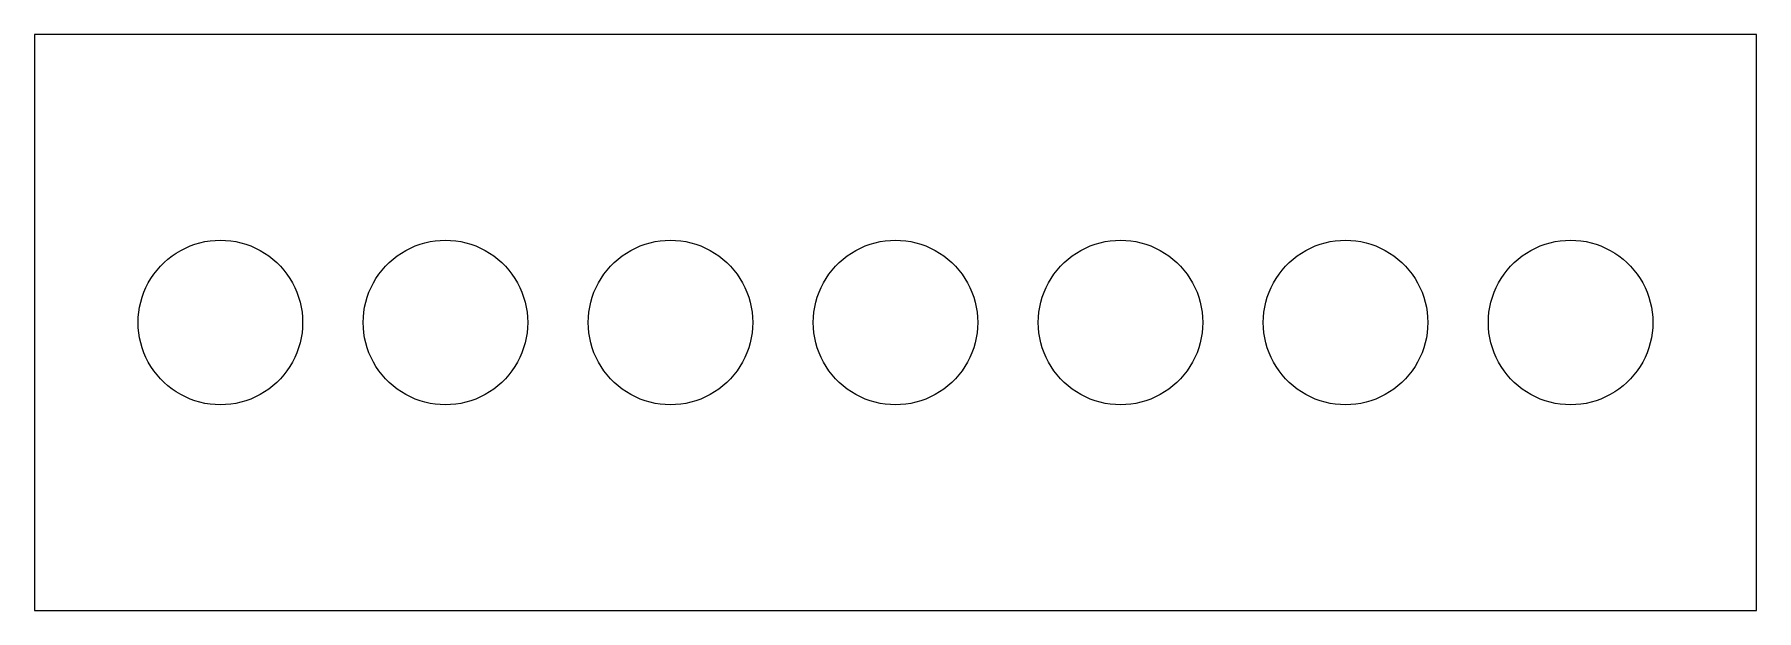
# Model space of a CAD drawing. Header units: metres. Extents: x 0 to 293, y 0 to 98.
import ezdxf

# ---------------------------------------------------------------- set-up
doc = ezdxf.new("R2010")
doc.units = ezdxf.units.M

msp = doc.modelspace()

# ---------------------------------------------------------------- linework, layer by layer
for p, q in [((293.1, 98), (0, 98)), ((0, 98), (0, 0)), ((293.1, 0), (293.1, 98)), ((24.9054, 61.2683), (25.6891, 61.6676)), ((25.6891, 61.6676), (26.4962, 62.0169)), ((26.4962, 62.0169), (27.3238, 62.3148)), ((27.3238, 62.3148), (28.1683, 62.5602)), ((28.1683, 62.5602), (29.0267, 62.752)), ((29.0267, 62.752), (29.8953, 62.8896)), ((29.8953, 62.8896), (30.7709, 62.9724)), ((30.7709, 62.9724), (31.65, 63)), ((31.65, 63), (32.5291, 62.9724)), ((32.5291, 62.9724), (33.4047, 62.8896)), ((33.4047, 62.8896), (34.2733, 62.752)), ((34.2733, 62.752), (35.1317, 62.5602)), ((35.1317, 62.5602), (35.9762, 62.3148)), ((35.9762, 62.3148), (36.8037, 62.0169)), ((36.8037, 62.0169), (37.6109, 61.6676)), ((37.6109, 61.6676), (38.3945, 61.2683)), ((63.2054, 61.2683), (63.9891, 61.6676)), ((63.9891, 61.6676), (64.7962, 62.0169)), ((64.7962, 62.0169), (65.6238, 62.3148)), ((65.6238, 62.3148), (66.4683, 62.5602)), ((66.4683, 62.5602), (67.3267, 62.752)), ((67.3267, 62.752), (68.1953, 62.8896)), ((68.1953, 62.8896), (69.0709, 62.9724)), ((69.0709, 62.9724), (69.95, 63)), ((69.95, 63), (70.8291, 62.9724)), ((70.8291, 62.9724), (71.7047, 62.8896)), ((71.7047, 62.8896), (72.5733, 62.752)), ((72.5733, 62.752), (73.4317, 62.5602)), ((73.4317, 62.5602), (74.2762, 62.3148)), ((74.2762, 62.3148), (75.1037, 62.0169)), ((75.1037, 62.0169), (75.9109, 61.6676)), ((75.9109, 61.6676), (76.6945, 61.2683)), ((101.505, 61.2683), (102.289, 61.6676)), ((102.289, 61.6676), (103.096, 62.0169)), ((103.096, 62.0169), (103.924, 62.3148)), ((103.924, 62.3148), (104.768, 62.5602)), ((104.768, 62.5602), (105.627, 62.752)), ((105.627, 62.752), (106.495, 62.8896)), ((106.495, 62.8896), (107.371, 62.9724)), ((107.371, 62.9724), (108.25, 63)), ((108.25, 63), (109.129, 62.9724)), ((109.129, 62.9724), (110.005, 62.8896)), ((110.005, 62.8896), (110.873, 62.752)), ((110.873, 62.752), (111.732, 62.5602)), ((111.732, 62.5602), (112.576, 62.3148)), ((112.576, 62.3148), (113.404, 62.0169)), ((113.404, 62.0169), (114.211, 61.6676)), ((114.211, 61.6676), (114.995, 61.2683)), ((139.805, 61.2683), (140.589, 61.6676)), ((140.589, 61.6676), (141.396, 62.0169)), ((141.396, 62.0169), (142.224, 62.3148)), ((142.224, 62.3148), (143.068, 62.5602)), ((143.068, 62.5602), (143.927, 62.752)), ((143.927, 62.752), (144.795, 62.8896)), ((144.795, 62.8896), (145.671, 62.9724)), ((145.671, 62.9724), (146.55, 63)), ((146.55, 63), (147.429, 62.9724)), ((147.429, 62.9724), (148.305, 62.8896)), ((148.305, 62.8896), (149.173, 62.752)), ((149.173, 62.752), (150.032, 62.5602)), ((150.032, 62.5602), (150.876, 62.3148)), ((150.876, 62.3148), (151.704, 62.0169)), ((151.704, 62.0169), (152.511, 61.6676)), ((152.511, 61.6676), (153.295, 61.2683)), ((178.105, 61.2683), (178.889, 61.6676)), ((178.889, 61.6676), (179.696, 62.0169)), ((179.696, 62.0169), (180.524, 62.3148)), ((180.524, 62.3148), (181.368, 62.5602)), ((181.368, 62.5602), (182.227, 62.752)), ((182.227, 62.752), (183.095, 62.8896)), ((183.095, 62.8896), (183.971, 62.9724)), ((183.971, 62.9724), (184.85, 63)), ((184.85, 63), (185.729, 62.9724)), ((185.729, 62.9724), (186.605, 62.8896)), ((186.605, 62.8896), (187.473, 62.752)), ((187.473, 62.752), (188.332, 62.5602)), ((188.332, 62.5602), (189.176, 62.3148)), ((189.176, 62.3148), (190.004, 62.0169)), ((190.004, 62.0169), (190.811, 61.6676)), ((190.811, 61.6676), (191.595, 61.2683)), ((216.405, 61.2683), (217.189, 61.6676)), ((217.189, 61.6676), (217.996, 62.0169)), ((217.996, 62.0169), (218.824, 62.3148)), ((218.824, 62.3148), (219.668, 62.5602)), ((219.668, 62.5602), (220.527, 62.752)), ((220.527, 62.752), (221.395, 62.8896)), ((221.395, 62.8896), (222.271, 62.9724)), ((222.271, 62.9724), (223.15, 63)), ((223.15, 63), (224.029, 62.9724)), ((224.029, 62.9724), (224.905, 62.8896)), ((224.905, 62.8896), (225.773, 62.752)), ((225.773, 62.752), (226.632, 62.5602)), ((226.632, 62.5602), (227.476, 62.3148)), ((227.476, 62.3148), (228.304, 62.0169)), ((228.304, 62.0169), (229.111, 61.6676)), ((229.111, 61.6676), (229.895, 61.2683)), ((254.705, 61.2683), (255.489, 61.6676)), ((255.489, 61.6676), (256.296, 62.0169)), ((256.296, 62.0169), (257.124, 62.3148)), ((257.124, 62.3148), (257.968, 62.5602)), ((257.968, 62.5602), (258.827, 62.752)), ((258.827, 62.752), (259.695, 62.8896)), ((259.695, 62.8896), (260.571, 62.9724)), ((260.571, 62.9724), (261.45, 63)), ((261.45, 63), (262.329, 62.9724)), ((262.329, 62.9724), (263.205, 62.8896)), ((263.205, 62.8896), (264.073, 62.752)), ((264.073, 62.752), (264.932, 62.5602)), ((264.932, 62.5602), (265.776, 62.3148)), ((265.776, 62.3148), (266.604, 62.0169)), ((266.604, 62.0169), (267.411, 61.6676)), ((267.411, 61.6676), (268.195, 61.2683)), ((21.4444, 58.5836), (22.0663, 59.2056)), ((22.0663, 59.2056), (22.7261, 59.7872)), ((22.7261, 59.7872), (23.421, 60.3262)), ((23.421, 60.3262), (24.1484, 60.8206)), ((24.1484, 60.8206), (24.9054, 61.2683)), ((38.3945, 61.2683), (39.1516, 60.8206)), ((39.1516, 60.8206), (39.879, 60.3262)), ((39.879, 60.3262), (40.5739, 59.7872)), ((40.5739, 59.7872), (41.2337, 59.2056)), ((41.2337, 59.2056), (41.8556, 58.5836)), ((59.7444, 58.5836), (60.3663, 59.2056)), ((60.3663, 59.2056), (61.0261, 59.7872)), ((61.0261, 59.7872), (61.721, 60.3262)), ((61.721, 60.3262), (62.4484, 60.8206)), ((62.4484, 60.8206), (63.2054, 61.2683)), ((76.6945, 61.2683), (77.4516, 60.8206)), ((77.4516, 60.8206), (78.179, 60.3262)), ((78.179, 60.3262), (78.8739, 59.7872)), ((78.8739, 59.7872), (79.5337, 59.2056)), ((79.5337, 59.2056), (80.1556, 58.5836)), ((98.0444, 58.5836), (98.6663, 59.2056)), ((98.6663, 59.2056), (99.3261, 59.7872)), ((99.3261, 59.7872), (100.021, 60.3262)), ((100.021, 60.3262), (100.748, 60.8206)), ((100.748, 60.8206), (101.505, 61.2683)), ((114.995, 61.2683), (115.752, 60.8206)), ((115.752, 60.8206), (116.479, 60.3262)), ((116.479, 60.3262), (117.174, 59.7872)), ((117.174, 59.7872), (117.834, 59.2056)), ((117.834, 59.2056), (118.456, 58.5836)), ((136.344, 58.5836), (136.966, 59.2056)), ((136.966, 59.2056), (137.626, 59.7872)), ((137.626, 59.7872), (138.321, 60.3262)), ((138.321, 60.3262), (139.048, 60.8206)), ((139.048, 60.8206), (139.805, 61.2683)), ((153.295, 61.2683), (154.052, 60.8206)), ((154.052, 60.8206), (154.779, 60.3262)), ((154.779, 60.3262), (155.474, 59.7872)), ((155.474, 59.7872), (156.134, 59.2056)), ((156.134, 59.2056), (156.756, 58.5836)), ((174.644, 58.5836), (175.266, 59.2056)), ((175.266, 59.2056), (175.926, 59.7872)), ((175.926, 59.7872), (176.621, 60.3262)), ((176.621, 60.3262), (177.348, 60.8206)), ((177.348, 60.8206), (178.105, 61.2683)), ((191.595, 61.2683), (192.352, 60.8206)), ((192.352, 60.8206), (193.079, 60.3262)), ((193.079, 60.3262), (193.774, 59.7872)), ((193.774, 59.7872), (194.434, 59.2056)), ((194.434, 59.2056), (195.056, 58.5836)), ((212.944, 58.5836), (213.566, 59.2056)), ((213.566, 59.2056), (214.226, 59.7872)), ((214.226, 59.7872), (214.921, 60.3262)), ((214.921, 60.3262), (215.648, 60.8206)), ((215.648, 60.8206), (216.405, 61.2683)), ((229.895, 61.2683), (230.652, 60.8206)), ((230.652, 60.8206), (231.379, 60.3262)), ((231.379, 60.3262), (232.074, 59.7872)), ((232.074, 59.7872), (232.734, 59.2056)), ((232.734, 59.2056), (233.356, 58.5836)), ((251.244, 58.5836), (251.866, 59.2056)), ((251.866, 59.2056), (252.526, 59.7872)), ((252.526, 59.7872), (253.221, 60.3262)), ((253.221, 60.3262), (253.948, 60.8206)), ((253.948, 60.8206), (254.705, 61.2683)), ((268.195, 61.2683), (268.952, 60.8206)), ((268.952, 60.8206), (269.679, 60.3262)), ((269.679, 60.3262), (270.374, 59.7872)), ((270.374, 59.7872), (271.034, 59.2056)), ((271.034, 59.2056), (271.656, 58.5836)), ((18.9824, 54.9609), (19.3817, 55.7446)), ((19.3817, 55.7446), (19.8294, 56.5016)), ((19.8294, 56.5016), (20.3238, 57.229)), ((20.3238, 57.229), (20.8628, 57.9239)), ((20.8628, 57.9239), (21.4444, 58.5836)), ((41.8556, 58.5836), (42.4372, 57.9239)), ((42.4372, 57.9239), (42.9762, 57.229)), ((42.9762, 57.229), (43.4706, 56.5016)), ((43.4706, 56.5016), (43.9183, 55.7446)), ((43.9183, 55.7446), (44.3176, 54.9609)), ((57.2824, 54.9609), (57.6817, 55.7446)), ((57.6817, 55.7446), (58.1294, 56.5016)), ((58.1294, 56.5016), (58.6237, 57.229)), ((58.6237, 57.229), (59.1628, 57.9239)), ((59.1628, 57.9239), (59.7444, 58.5836)), ((80.1556, 58.5836), (80.7372, 57.9239)), ((80.7372, 57.9239), (81.2762, 57.229)), ((81.2762, 57.229), (81.7706, 56.5016)), ((81.7706, 56.5016), (82.2183, 55.7446)), ((82.2183, 55.7446), (82.6176, 54.9609)), ((95.5824, 54.9609), (95.9817, 55.7446)), ((95.9817, 55.7446), (96.4294, 56.5016)), ((96.4294, 56.5016), (96.9238, 57.229)), ((96.9238, 57.229), (97.4628, 57.9239)), ((97.4628, 57.9239), (98.0444, 58.5836)), ((118.456, 58.5836), (119.037, 57.9239)), ((119.037, 57.9239), (119.576, 57.229)), ((119.576, 57.229), (120.071, 56.5016)), ((120.071, 56.5016), (120.518, 55.7446)), ((120.518, 55.7446), (120.918, 54.9609)), ((133.882, 54.9609), (134.282, 55.7446)), ((134.282, 55.7446), (134.729, 56.5016)), ((134.729, 56.5016), (135.224, 57.229)), ((135.224, 57.229), (135.763, 57.9239)), ((135.763, 57.9239), (136.344, 58.5836)), ((156.756, 58.5836), (157.337, 57.9239)), ((157.337, 57.9239), (157.876, 57.229)), ((157.876, 57.229), (158.371, 56.5016)), ((158.371, 56.5016), (158.818, 55.7446)), ((158.818, 55.7446), (159.218, 54.9609)), ((172.182, 54.9609), (172.582, 55.7446)), ((172.582, 55.7446), (173.029, 56.5016)), ((173.029, 56.5016), (173.524, 57.229)), ((173.524, 57.229), (174.063, 57.9239)), ((174.063, 57.9239), (174.644, 58.5836)), ((195.056, 58.5836), (195.637, 57.9239)), ((195.637, 57.9239), (196.176, 57.229)), ((196.176, 57.229), (196.671, 56.5016)), ((196.671, 56.5016), (197.118, 55.7446)), ((197.118, 55.7446), (197.518, 54.9609)), ((210.482, 54.9609), (210.882, 55.7446)), ((210.882, 55.7446), (211.329, 56.5016)), ((211.329, 56.5016), (211.824, 57.229)), ((211.824, 57.229), (212.363, 57.9239)), ((212.363, 57.9239), (212.944, 58.5836)), ((233.356, 58.5836), (233.937, 57.9239)), ((233.937, 57.9239), (234.476, 57.229)), ((234.476, 57.229), (234.971, 56.5016)), ((234.971, 56.5016), (235.418, 55.7446)), ((235.418, 55.7446), (235.818, 54.9609)), ((248.782, 54.9609), (249.182, 55.7446)), ((249.182, 55.7446), (249.629, 56.5016)), ((249.629, 56.5016), (250.124, 57.229)), ((250.124, 57.229), (250.663, 57.9239)), ((250.663, 57.9239), (251.244, 58.5836)), ((271.656, 58.5836), (272.237, 57.9239)), ((272.237, 57.9239), (272.776, 57.229)), ((272.776, 57.229), (273.271, 56.5016)), ((273.271, 56.5016), (273.718, 55.7446)), ((273.718, 55.7446), (274.118, 54.9609)), ((18.0898, 52.4817), (18.3352, 53.3262)), ((18.3352, 53.3262), (18.6331, 54.1537)), ((18.6331, 54.1537), (18.9824, 54.9609)), ((44.3176, 54.9609), (44.6669, 54.1537)), ((44.6669, 54.1537), (44.9648, 53.3262)), ((44.9648, 53.3262), (45.2102, 52.4817)), ((56.3898, 52.4817), (56.6352, 53.3262)), ((56.6352, 53.3262), (56.9331, 54.1537)), ((56.9331, 54.1537), (57.2824, 54.9609)), ((82.6176, 54.9609), (82.9669, 54.1537)), ((82.9669, 54.1537), (83.2648, 53.3262)), ((83.2648, 53.3262), (83.5102, 52.4817)), ((94.6898, 52.4817), (94.9352, 53.3262)), ((94.9352, 53.3262), (95.2331, 54.1537)), ((95.2331, 54.1537), (95.5824, 54.9609)), ((120.918, 54.9609), (121.267, 54.1537)), ((121.267, 54.1537), (121.565, 53.3262)), ((121.565, 53.3262), (121.81, 52.4817)), ((132.99, 52.4817), (133.235, 53.3262)), ((133.235, 53.3262), (133.533, 54.1537)), ((133.533, 54.1537), (133.882, 54.9609)), ((159.218, 54.9609), (159.567, 54.1537)), ((159.567, 54.1537), (159.865, 53.3262)), ((159.865, 53.3262), (160.11, 52.4817)), ((171.29, 52.4817), (171.535, 53.3262)), ((171.535, 53.3262), (171.833, 54.1537)), ((171.833, 54.1537), (172.182, 54.9609)), ((197.518, 54.9609), (197.867, 54.1537)), ((197.867, 54.1537), (198.165, 53.3262)), ((198.165, 53.3262), (198.41, 52.4817)), ((209.59, 52.4817), (209.835, 53.3262)), ((209.835, 53.3262), (210.133, 54.1537)), ((210.133, 54.1537), (210.482, 54.9609)), ((235.818, 54.9609), (236.167, 54.1537)), ((236.167, 54.1537), (236.465, 53.3262)), ((236.465, 53.3262), (236.71, 52.4817)), ((247.89, 52.4817), (248.135, 53.3262)), ((248.135, 53.3262), (248.433, 54.1537)), ((248.433, 54.1537), (248.782, 54.9609)), ((274.118, 54.9609), (274.467, 54.1537)), ((274.467, 54.1537), (274.765, 53.3262)), ((274.765, 53.3262), (275.01, 52.4817)), ((17.65, 49), (17.6776, 49.8791)), ((17.6776, 49.8791), (17.7604, 50.7547)), ((17.7604, 50.7547), (17.898, 51.6233)), ((17.898, 51.6233), (18.0898, 52.4817)), ((45.2102, 52.4817), (45.402, 51.6233)), ((45.402, 51.6233), (45.5396, 50.7547)), ((45.5396, 50.7547), (45.6224, 49.8791)), ((45.6224, 49.8791), (45.65, 49)), ((55.95, 49), (55.9776, 49.8791)), ((55.9776, 49.8791), (56.0604, 50.7547)), ((56.0604, 50.7547), (56.198, 51.6233)), ((56.198, 51.6233), (56.3898, 52.4817)), ((83.5102, 52.4817), (83.702, 51.6233)), ((83.702, 51.6233), (83.8396, 50.7547)), ((83.8396, 50.7547), (83.9224, 49.8791)), ((83.9224, 49.8791), (83.95, 49)), ((94.25, 49), (94.2776, 49.8791)), ((94.2776, 49.8791), (94.3604, 50.7547)), ((94.3604, 50.7547), (94.498, 51.6233)), ((94.498, 51.6233), (94.6898, 52.4817)), ((121.81, 52.4817), (122.002, 51.6233)), ((122.002, 51.6233), (122.14, 50.7547)), ((122.14, 50.7547), (122.222, 49.8791)), ((122.222, 49.8791), (122.25, 49)), ((132.55, 49), (132.578, 49.8791)), ((132.578, 49.8791), (132.66, 50.7547)), ((132.66, 50.7547), (132.798, 51.6233)), ((132.798, 51.6233), (132.99, 52.4817)), ((160.11, 52.4817), (160.302, 51.6233)), ((160.302, 51.6233), (160.44, 50.7547)), ((160.44, 50.7547), (160.522, 49.8791)), ((160.522, 49.8791), (160.55, 49)), ((170.85, 49), (170.878, 49.8791)), ((170.878, 49.8791), (170.96, 50.7547)), ((170.96, 50.7547), (171.098, 51.6233)), ((171.098, 51.6233), (171.29, 52.4817)), ((198.41, 52.4817), (198.602, 51.6233)), ((198.602, 51.6233), (198.74, 50.7547)), ((198.74, 50.7547), (198.822, 49.8791)), ((198.822, 49.8791), (198.85, 49)), ((209.15, 49), (209.178, 49.8791)), ((209.178, 49.8791), (209.26, 50.7547)), ((209.26, 50.7547), (209.398, 51.6233)), ((209.398, 51.6233), (209.59, 52.4817)), ((236.71, 52.4817), (236.902, 51.6233)), ((236.902, 51.6233), (237.04, 50.7547)), ((237.04, 50.7547), (237.122, 49.8791)), ((237.122, 49.8791), (237.15, 49)), ((247.45, 49), (247.478, 49.8791)), ((247.478, 49.8791), (247.56, 50.7547)), ((247.56, 50.7547), (247.698, 51.6233)), ((247.698, 51.6233), (247.89, 52.4817)), ((275.01, 52.4817), (275.202, 51.6233)), ((275.202, 51.6233), (275.34, 50.7547)), ((275.34, 50.7547), (275.422, 49.8791)), ((275.422, 49.8791), (275.45, 49)), ((17.6776, 48.1209), (17.65, 49)), ((17.7604, 47.2453), (17.6776, 48.1209)), ((17.898, 46.3767), (17.7604, 47.2453)), ((45.5396, 47.2453), (45.402, 46.3767)), ((45.6224, 48.1209), (45.5396, 47.2453)), ((45.65, 49), (45.6224, 48.1209)), ((55.9776, 48.1209), (55.95, 49)), ((56.0604, 47.2453), (55.9776, 48.1209)), ((56.198, 46.3767), (56.0604, 47.2453)), ((83.8396, 47.2453), (83.702, 46.3767)), ((83.9224, 48.1209), (83.8396, 47.2453)), ((83.95, 49), (83.9224, 48.1209)), ((94.2776, 48.1209), (94.25, 49)), ((94.3604, 47.2453), (94.2776, 48.1209)), ((94.498, 46.3767), (94.3604, 47.2453)), ((122.14, 47.2453), (122.002, 46.3767)), ((122.222, 48.1209), (122.14, 47.2453)), ((122.25, 49), (122.222, 48.1209)), ((132.578, 48.1209), (132.55, 49)), ((132.66, 47.2453), (132.578, 48.1209)), ((132.798, 46.3767), (132.66, 47.2453)), ((160.44, 47.2453), (160.302, 46.3767)), ((160.522, 48.1209), (160.44, 47.2453)), ((160.55, 49), (160.522, 48.1209)), ((170.878, 48.1209), (170.85, 49)), ((170.96, 47.2453), (170.878, 48.1209)), ((171.098, 46.3767), (170.96, 47.2453)), ((198.74, 47.2453), (198.602, 46.3767)), ((198.822, 48.1209), (198.74, 47.2453)), ((198.85, 49), (198.822, 48.1209)), ((209.178, 48.1209), (209.15, 49)), ((209.26, 47.2453), (209.178, 48.1209)), ((209.398, 46.3767), (209.26, 47.2453)), ((237.04, 47.2453), (236.902, 46.3767)), ((237.122, 48.1209), (237.04, 47.2453)), ((237.15, 49), (237.122, 48.1209)), ((247.478, 48.1209), (247.45, 49)), ((247.56, 47.2453), (247.478, 48.1209)), ((247.698, 46.3767), (247.56, 47.2453)), ((275.34, 47.2453), (275.202, 46.3767)), ((275.422, 48.1209), (275.34, 47.2453)), ((275.45, 49), (275.422, 48.1209)), ((18.0898, 45.5183), (17.898, 46.3767)), ((18.3352, 44.6738), (18.0898, 45.5183)), ((18.6331, 43.8463), (18.3352, 44.6738)), ((44.9648, 44.6738), (44.6669, 43.8463)), ((45.2102, 45.5183), (44.9648, 44.6738)), ((45.402, 46.3767), (45.2102, 45.5183)), ((56.3898, 45.5183), (56.198, 46.3767)), ((56.6352, 44.6738), (56.3898, 45.5183)), ((56.9331, 43.8463), (56.6352, 44.6738)), ((83.2648, 44.6738), (82.9669, 43.8463)), ((83.5102, 45.5183), (83.2648, 44.6738)), ((83.702, 46.3767), (83.5102, 45.5183)), ((94.6898, 45.5183), (94.498, 46.3767)), ((94.9352, 44.6738), (94.6898, 45.5183)), ((95.2331, 43.8463), (94.9352, 44.6738)), ((121.565, 44.6738), (121.267, 43.8463)), ((121.81, 45.5183), (121.565, 44.6738)), ((122.002, 46.3767), (121.81, 45.5183)), ((132.99, 45.5183), (132.798, 46.3767)), ((133.235, 44.6738), (132.99, 45.5183)), ((133.533, 43.8463), (133.235, 44.6738)), ((159.865, 44.6738), (159.567, 43.8463)), ((160.11, 45.5183), (159.865, 44.6738)), ((160.302, 46.3767), (160.11, 45.5183)), ((171.29, 45.5183), (171.098, 46.3767)), ((171.535, 44.6738), (171.29, 45.5183)), ((171.833, 43.8463), (171.535, 44.6738)), ((198.165, 44.6738), (197.867, 43.8463)), ((198.41, 45.5183), (198.165, 44.6738)), ((198.602, 46.3767), (198.41, 45.5183)), ((209.59, 45.5183), (209.398, 46.3767)), ((209.835, 44.6738), (209.59, 45.5183)), ((210.133, 43.8463), (209.835, 44.6738)), ((236.465, 44.6738), (236.167, 43.8463)), ((236.71, 45.5183), (236.465, 44.6738)), ((236.902, 46.3767), (236.71, 45.5183)), ((247.89, 45.5183), (247.698, 46.3767)), ((248.135, 44.6738), (247.89, 45.5183)), ((248.433, 43.8463), (248.135, 44.6738)), ((274.765, 44.6738), (274.467, 43.8463)), ((275.01, 45.5183), (274.765, 44.6738)), ((275.202, 46.3767), (275.01, 45.5183)), ((18.9824, 43.0391), (18.6331, 43.8463)), ((19.3817, 42.2554), (18.9824, 43.0391)), ((19.8294, 41.4984), (19.3817, 42.2554)), ((20.3238, 40.771), (19.8294, 41.4984)), ((43.4706, 41.4984), (42.9762, 40.771)), ((43.9183, 42.2554), (43.4706, 41.4984)), ((44.3176, 43.0391), (43.9183, 42.2554)), ((44.6669, 43.8463), (44.3176, 43.0391)), ((57.2824, 43.0391), (56.9331, 43.8463)), ((57.6817, 42.2554), (57.2824, 43.0391)), ((58.1294, 41.4984), (57.6817, 42.2554)), ((58.6237, 40.771), (58.1294, 41.4984)), ((81.7706, 41.4984), (81.2762, 40.771)), ((82.2183, 42.2554), (81.7706, 41.4984)), ((82.6176, 43.0391), (82.2183, 42.2554)), ((82.9669, 43.8463), (82.6176, 43.0391)), ((95.5824, 43.0391), (95.2331, 43.8463)), ((95.9817, 42.2554), (95.5824, 43.0391)), ((96.4294, 41.4984), (95.9817, 42.2554)), ((96.9238, 40.771), (96.4294, 41.4984)), ((120.071, 41.4984), (119.576, 40.771)), ((120.518, 42.2554), (120.071, 41.4984)), ((120.918, 43.0391), (120.518, 42.2554)), ((121.267, 43.8463), (120.918, 43.0391)), ((133.882, 43.0391), (133.533, 43.8463)), ((134.282, 42.2554), (133.882, 43.0391)), ((134.729, 41.4984), (134.282, 42.2554)), ((135.224, 40.771), (134.729, 41.4984)), ((158.371, 41.4984), (157.876, 40.771)), ((158.818, 42.2554), (158.371, 41.4984)), ((159.218, 43.0391), (158.818, 42.2554)), ((159.567, 43.8463), (159.218, 43.0391)), ((172.182, 43.0391), (171.833, 43.8463)), ((172.582, 42.2554), (172.182, 43.0391)), ((173.029, 41.4984), (172.582, 42.2554)), ((173.524, 40.771), (173.029, 41.4984)), ((196.671, 41.4984), (196.176, 40.771)), ((197.118, 42.2554), (196.671, 41.4984)), ((197.518, 43.0391), (197.118, 42.2554)), ((197.867, 43.8463), (197.518, 43.0391)), ((210.482, 43.0391), (210.133, 43.8463)), ((210.882, 42.2554), (210.482, 43.0391)), ((211.329, 41.4984), (210.882, 42.2554)), ((211.824, 40.771), (211.329, 41.4984)), ((234.971, 41.4984), (234.476, 40.771)), ((235.418, 42.2554), (234.971, 41.4984)), ((235.818, 43.0391), (235.418, 42.2554)), ((236.167, 43.8463), (235.818, 43.0391)), ((248.782, 43.0391), (248.433, 43.8463)), ((249.182, 42.2554), (248.782, 43.0391)), ((249.629, 41.4984), (249.182, 42.2554)), ((250.124, 40.771), (249.629, 41.4984)), ((273.271, 41.4984), (272.776, 40.771)), ((273.718, 42.2554), (273.271, 41.4984)), ((274.118, 43.0391), (273.718, 42.2554)), ((274.467, 43.8463), (274.118, 43.0391)), ((20.8628, 40.0761), (20.3238, 40.771)), ((21.4444, 39.4163), (20.8628, 40.0761)), ((22.0663, 38.7944), (21.4444, 39.4163)), ((22.7261, 38.2128), (22.0663, 38.7944)), ((23.421, 37.6738), (22.7261, 38.2128)), ((40.5739, 38.2128), (39.879, 37.6738)), ((41.2337, 38.7944), (40.5739, 38.2128)), ((41.8556, 39.4163), (41.2337, 38.7944)), ((42.4372, 40.0761), (41.8556, 39.4163)), ((42.9762, 40.771), (42.4372, 40.0761)), ((59.1628, 40.0761), (58.6237, 40.771)), ((59.7444, 39.4163), (59.1628, 40.0761)), ((60.3663, 38.7944), (59.7444, 39.4163)), ((61.0261, 38.2128), (60.3663, 38.7944)), ((61.721, 37.6738), (61.0261, 38.2128)), ((78.8739, 38.2128), (78.179, 37.6738)), ((79.5337, 38.7944), (78.8739, 38.2128)), ((80.1556, 39.4163), (79.5337, 38.7944)), ((80.7372, 40.0761), (80.1556, 39.4163)), ((81.2762, 40.771), (80.7372, 40.0761)), ((97.4628, 40.0761), (96.9238, 40.771)), ((98.0444, 39.4163), (97.4628, 40.0761)), ((98.6663, 38.7944), (98.0444, 39.4163)), ((99.3261, 38.2128), (98.6663, 38.7944)), ((100.021, 37.6738), (99.3261, 38.2128)), ((117.174, 38.2128), (116.479, 37.6738)), ((117.834, 38.7944), (117.174, 38.2128)), ((118.456, 39.4163), (117.834, 38.7944)), ((119.037, 40.0761), (118.456, 39.4163)), ((119.576, 40.771), (119.037, 40.0761)), ((135.763, 40.0761), (135.224, 40.771)), ((136.344, 39.4163), (135.763, 40.0761)), ((136.966, 38.7944), (136.344, 39.4163)), ((137.626, 38.2128), (136.966, 38.7944)), ((138.321, 37.6738), (137.626, 38.2128)), ((155.474, 38.2128), (154.779, 37.6738)), ((156.134, 38.7944), (155.474, 38.2128)), ((156.756, 39.4163), (156.134, 38.7944)), ((157.337, 40.0761), (156.756, 39.4163)), ((157.876, 40.771), (157.337, 40.0761)), ((174.063, 40.0761), (173.524, 40.771)), ((174.644, 39.4163), (174.063, 40.0761)), ((175.266, 38.7944), (174.644, 39.4163)), ((175.926, 38.2128), (175.266, 38.7944)), ((176.621, 37.6738), (175.926, 38.2128)), ((193.774, 38.2128), (193.079, 37.6738)), ((194.434, 38.7944), (193.774, 38.2128)), ((195.056, 39.4163), (194.434, 38.7944)), ((195.637, 40.0761), (195.056, 39.4163)), ((196.176, 40.771), (195.637, 40.0761)), ((212.363, 40.0761), (211.824, 40.771)), ((212.944, 39.4163), (212.363, 40.0761)), ((213.566, 38.7944), (212.944, 39.4163)), ((214.226, 38.2128), (213.566, 38.7944)), ((214.921, 37.6738), (214.226, 38.2128)), ((232.074, 38.2128), (231.379, 37.6738)), ((232.734, 38.7944), (232.074, 38.2128)), ((233.356, 39.4163), (232.734, 38.7944)), ((233.937, 40.0761), (233.356, 39.4163)), ((234.476, 40.771), (233.937, 40.0761)), ((250.663, 40.0761), (250.124, 40.771)), ((251.244, 39.4163), (250.663, 40.0761)), ((251.866, 38.7944), (251.244, 39.4163)), ((252.526, 38.2128), (251.866, 38.7944)), ((253.221, 37.6738), (252.526, 38.2128)), ((270.374, 38.2128), (269.679, 37.6738)), ((271.034, 38.7944), (270.374, 38.2128)), ((271.656, 39.4163), (271.034, 38.7944)), ((272.237, 40.0761), (271.656, 39.4163)), ((272.776, 40.771), (272.237, 40.0761)), ((24.1484, 37.1794), (23.421, 37.6738)), ((24.9054, 36.7317), (24.1484, 37.1794)), ((25.6891, 36.3324), (24.9054, 36.7317)), ((26.4962, 35.9831), (25.6891, 36.3324)), ((27.3238, 35.6852), (26.4962, 35.9831)), ((28.1683, 35.4398), (27.3238, 35.6852)), ((29.0267, 35.248), (28.1683, 35.4398)), ((29.8953, 35.1104), (29.0267, 35.248)), ((34.2733, 35.248), (33.4047, 35.1104)), ((35.1317, 35.4398), (34.2733, 35.248)), ((35.9762, 35.6852), (35.1317, 35.4398)), ((36.8037, 35.9831), (35.9762, 35.6852)), ((37.6109, 36.3324), (36.8037, 35.9831)), ((38.3945, 36.7317), (37.6109, 36.3324)), ((39.1516, 37.1794), (38.3945, 36.7317)), ((39.879, 37.6738), (39.1516, 37.1794)), ((62.4484, 37.1794), (61.721, 37.6738)), ((63.2054, 36.7317), (62.4484, 37.1794)), ((63.9891, 36.3324), (63.2054, 36.7317)), ((64.7962, 35.9831), (63.9891, 36.3324)), ((65.6238, 35.6852), (64.7962, 35.9831)), ((66.4683, 35.4398), (65.6238, 35.6852)), ((67.3267, 35.248), (66.4683, 35.4398)), ((68.1953, 35.1104), (67.3267, 35.248)), ((72.5733, 35.248), (71.7047, 35.1104)), ((73.4317, 35.4398), (72.5733, 35.248)), ((74.2762, 35.6852), (73.4317, 35.4398)), ((75.1037, 35.9831), (74.2762, 35.6852)), ((75.9109, 36.3324), (75.1037, 35.9831)), ((76.6945, 36.7317), (75.9109, 36.3324)), ((77.4516, 37.1794), (76.6945, 36.7317)), ((78.179, 37.6738), (77.4516, 37.1794)), ((100.748, 37.1794), (100.021, 37.6738)), ((101.505, 36.7317), (100.748, 37.1794)), ((102.289, 36.3324), (101.505, 36.7317)), ((103.096, 35.9831), (102.289, 36.3324)), ((103.924, 35.6852), (103.096, 35.9831)), ((104.768, 35.4398), (103.924, 35.6852)), ((105.627, 35.248), (104.768, 35.4398)), ((106.495, 35.1104), (105.627, 35.248)), ((110.873, 35.248), (110.005, 35.1104)), ((111.732, 35.4398), (110.873, 35.248)), ((112.576, 35.6852), (111.732, 35.4398)), ((113.404, 35.9831), (112.576, 35.6852)), ((114.211, 36.3324), (113.404, 35.9831)), ((114.995, 36.7317), (114.211, 36.3324)), ((115.752, 37.1794), (114.995, 36.7317)), ((116.479, 37.6738), (115.752, 37.1794)), ((139.048, 37.1794), (138.321, 37.6738)), ((139.805, 36.7317), (139.048, 37.1794)), ((140.589, 36.3324), (139.805, 36.7317)), ((141.396, 35.9831), (140.589, 36.3324)), ((142.224, 35.6852), (141.396, 35.9831)), ((143.068, 35.4398), (142.224, 35.6852)), ((143.927, 35.248), (143.068, 35.4398)), ((144.795, 35.1104), (143.927, 35.248)), ((149.173, 35.248), (148.305, 35.1104)), ((150.032, 35.4398), (149.173, 35.248)), ((150.876, 35.6852), (150.032, 35.4398)), ((151.704, 35.9831), (150.876, 35.6852)), ((152.511, 36.3324), (151.704, 35.9831)), ((153.295, 36.7317), (152.511, 36.3324)), ((154.052, 37.1794), (153.295, 36.7317)), ((154.779, 37.6738), (154.052, 37.1794)), ((177.348, 37.1794), (176.621, 37.6738)), ((178.105, 36.7317), (177.348, 37.1794)), ((178.889, 36.3324), (178.105, 36.7317)), ((179.696, 35.9831), (178.889, 36.3324)), ((180.524, 35.6852), (179.696, 35.9831)), ((181.368, 35.4398), (180.524, 35.6852)), ((182.227, 35.248), (181.368, 35.4398)), ((183.095, 35.1104), (182.227, 35.248)), ((187.473, 35.248), (186.605, 35.1104)), ((188.332, 35.4398), (187.473, 35.248)), ((189.176, 35.6852), (188.332, 35.4398)), ((190.004, 35.9831), (189.176, 35.6852)), ((190.811, 36.3324), (190.004, 35.9831)), ((191.595, 36.7317), (190.811, 36.3324)), ((192.352, 37.1794), (191.595, 36.7317)), ((193.079, 37.6738), (192.352, 37.1794)), ((215.648, 37.1794), (214.921, 37.6738)), ((216.405, 36.7317), (215.648, 37.1794)), ((217.189, 36.3324), (216.405, 36.7317)), ((217.996, 35.9831), (217.189, 36.3324)), ((218.824, 35.6852), (217.996, 35.9831)), ((219.668, 35.4398), (218.824, 35.6852)), ((220.527, 35.248), (219.668, 35.4398)), ((221.395, 35.1104), (220.527, 35.248)), ((225.773, 35.248), (224.905, 35.1104)), ((226.632, 35.4398), (225.773, 35.248)), ((227.476, 35.6852), (226.632, 35.4398)), ((228.304, 35.9831), (227.476, 35.6852)), ((229.111, 36.3324), (228.304, 35.9831)), ((229.895, 36.7317), (229.111, 36.3324)), ((230.652, 37.1794), (229.895, 36.7317)), ((231.379, 37.6738), (230.652, 37.1794)), ((253.948, 37.1794), (253.221, 37.6738)), ((254.705, 36.7317), (253.948, 37.1794)), ((255.489, 36.3324), (254.705, 36.7317)), ((256.296, 35.9831), (255.489, 36.3324)), ((257.124, 35.6852), (256.296, 35.9831)), ((257.968, 35.4398), (257.124, 35.6852)), ((258.827, 35.248), (257.968, 35.4398)), ((259.695, 35.1104), (258.827, 35.248)), ((264.073, 35.248), (263.205, 35.1104)), ((264.932, 35.4398), (264.073, 35.248)), ((265.776, 35.6852), (264.932, 35.4398)), ((266.604, 35.9831), (265.776, 35.6852)), ((267.411, 36.3324), (266.604, 35.9831)), ((268.195, 36.7317), (267.411, 36.3324)), ((268.952, 37.1794), (268.195, 36.7317)), ((269.679, 37.6738), (268.952, 37.1794)), ((30.7709, 35.0276), (29.8953, 35.1104)), ((31.65, 35), (30.7709, 35.0276)), ((32.5291, 35.0276), (31.65, 35)), ((33.4047, 35.1104), (32.5291, 35.0276)), ((69.0709, 35.0276), (68.1953, 35.1104)), ((69.95, 35), (69.0709, 35.0276)), ((70.8291, 35.0276), (69.95, 35)), ((71.7047, 35.1104), (70.8291, 35.0276)), ((107.371, 35.0276), (106.495, 35.1104)), ((108.25, 35), (107.371, 35.0276)), ((109.129, 35.0276), (108.25, 35)), ((110.005, 35.1104), (109.129, 35.0276)), ((145.671, 35.0276), (144.795, 35.1104)), ((146.55, 35), (145.671, 35.0276)), ((147.429, 35.0276), (146.55, 35)), ((148.305, 35.1104), (147.429, 35.0276)), ((183.971, 35.0276), (183.095, 35.1104)), ((184.85, 35), (183.971, 35.0276)), ((185.729, 35.0276), (184.85, 35)), ((186.605, 35.1104), (185.729, 35.0276)), ((222.271, 35.0276), (221.395, 35.1104)), ((223.15, 35), (222.271, 35.0276)), ((224.029, 35.0276), (223.15, 35)), ((224.905, 35.1104), (224.029, 35.0276)), ((260.571, 35.0276), (259.695, 35.1104)), ((261.45, 35), (260.571, 35.0276)), ((262.329, 35.0276), (261.45, 35)), ((263.205, 35.1104), (262.329, 35.0276)), ((0, 0), (293.1, 0))]:
    msp.add_line(p, q)

doc.saveas('drawing.dxf')
